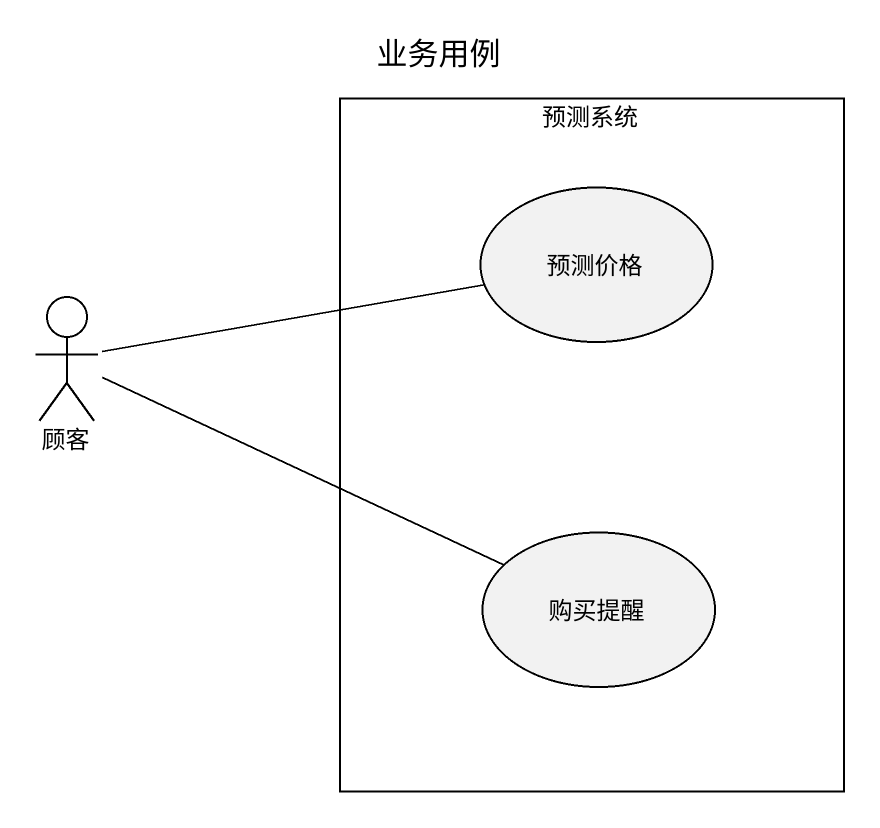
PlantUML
@startuml
title 业务用例
rectangle 预测系统 {
  usecase 预测价格
  usecase 购买提醒
}
actor 顾客
顾客 -right- 预测价格
顾客 -right- 购买提醒
@enduml
